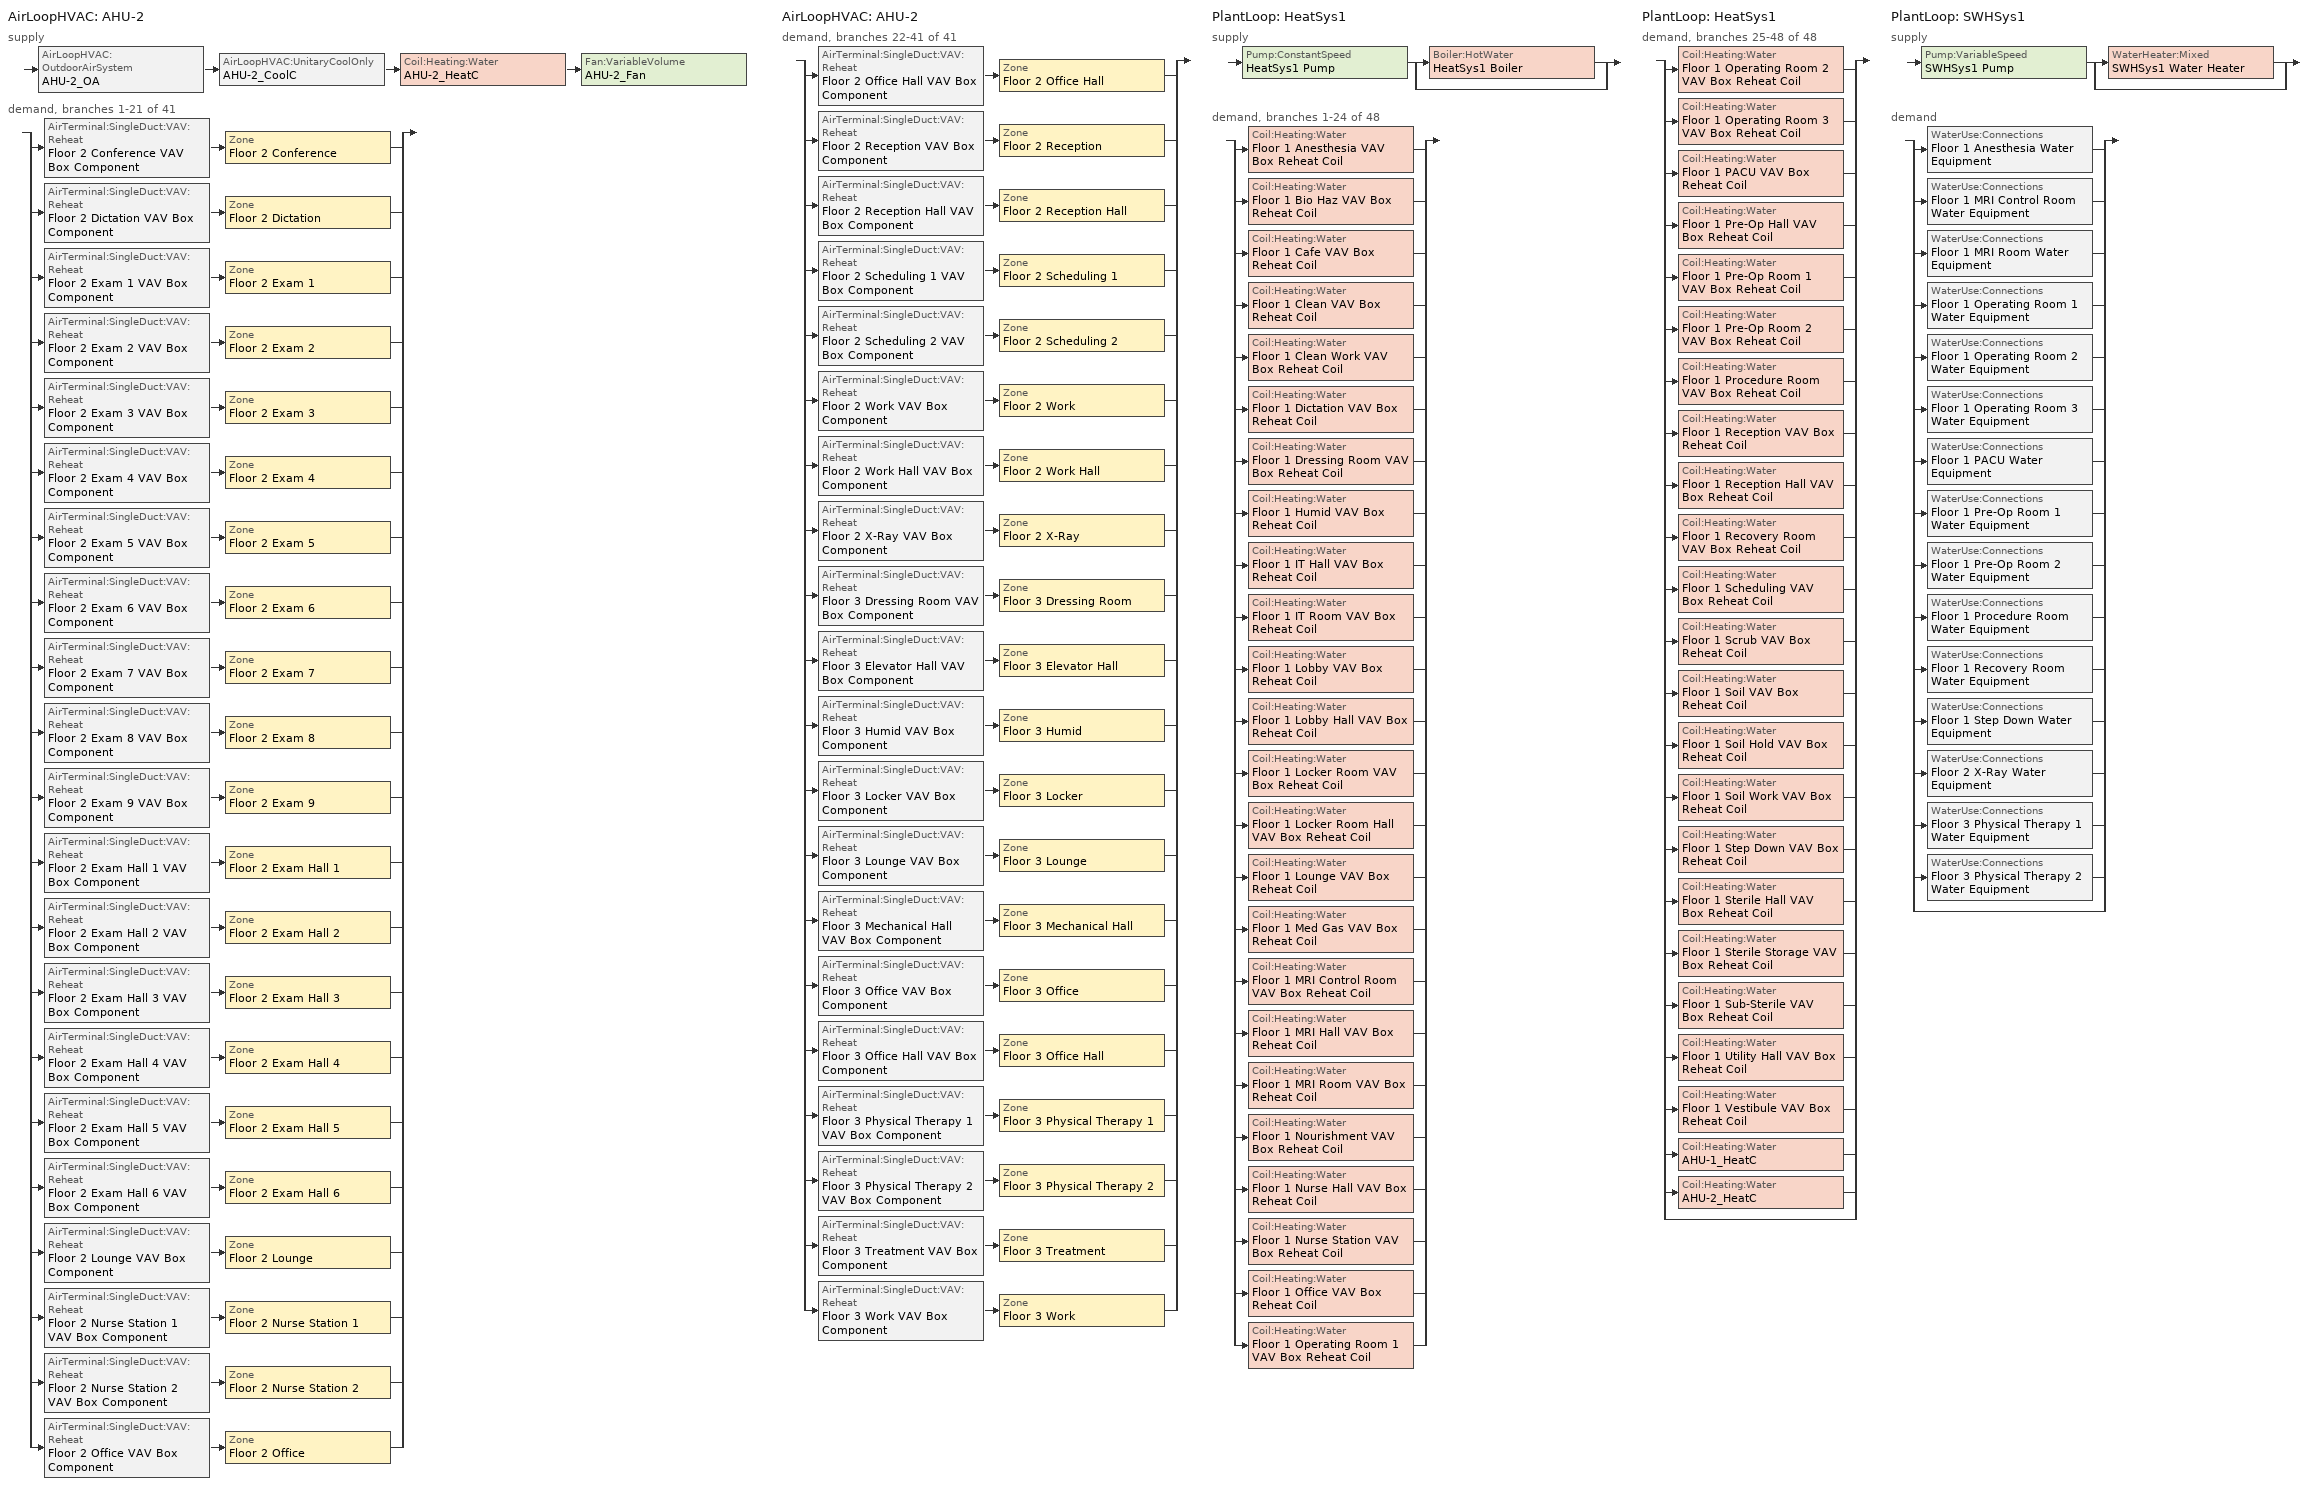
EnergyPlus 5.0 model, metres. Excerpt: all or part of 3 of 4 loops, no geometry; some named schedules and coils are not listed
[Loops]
AirLoopHVAC 'AHU-2'
 supply: AirLoopHVAC:OutdoorAirSystem 'AHU-2_OA' > AirLoopHVAC:UnitaryCoolOnly 'AHU-2_CoolC' > Coil:Heating:Water 'AHU-2_HeatC' > Fan:VariableVolume 'AHU-2_Fan'
 demand, branches 1-21 of 41: split
  | AirTerminal:SingleDuct:VAV:Reheat 'Floor 2 Conference VAV Box Component' > Zone 'Floor 2 Conference'
  | AirTerminal:SingleDuct:VAV:Reheat 'Floor 2 Dictation VAV Box Component' > Zone 'Floor 2 Dictation'
  | AirTerminal:SingleDuct:VAV:Reheat 'Floor 2 Exam 1 VAV Box Component' > Zone 'Floor 2 Exam 1'
  | AirTerminal:SingleDuct:VAV:Reheat 'Floor 2 Exam 2 VAV Box Component' > Zone 'Floor 2 Exam 2'
  | AirTerminal:SingleDuct:VAV:Reheat 'Floor 2 Exam 3 VAV Box Component' > Zone 'Floor 2 Exam 3'
  | AirTerminal:SingleDuct:VAV:Reheat 'Floor 2 Exam 4 VAV Box Component' > Zone 'Floor 2 Exam 4'
  | AirTerminal:SingleDuct:VAV:Reheat 'Floor 2 Exam 5 VAV Box Component' > Zone 'Floor 2 Exam 5'
  | AirTerminal:SingleDuct:VAV:Reheat 'Floor 2 Exam 6 VAV Box Component' > Zone 'Floor 2 Exam 6'
  | AirTerminal:SingleDuct:VAV:Reheat 'Floor 2 Exam 7 VAV Box Component' > Zone 'Floor 2 Exam 7'
  | AirTerminal:SingleDuct:VAV:Reheat 'Floor 2 Exam 8 VAV Box Component' > Zone 'Floor 2 Exam 8'
  | AirTerminal:SingleDuct:VAV:Reheat 'Floor 2 Exam 9 VAV Box Component' > Zone 'Floor 2 Exam 9'
  | AirTerminal:SingleDuct:VAV:Reheat 'Floor 2 Exam Hall 1 VAV Box Component' > Zone 'Floor 2 Exam Hall 1'
  | AirTerminal:SingleDuct:VAV:Reheat 'Floor 2 Exam Hall 2 VAV Box Component' > Zone 'Floor 2 Exam Hall 2'
  | AirTerminal:SingleDuct:VAV:Reheat 'Floor 2 Exam Hall 3 VAV Box Component' > Zone 'Floor 2 Exam Hall 3'
  | AirTerminal:SingleDuct:VAV:Reheat 'Floor 2 Exam Hall 4 VAV Box Component' > Zone 'Floor 2 Exam Hall 4'
  | AirTerminal:SingleDuct:VAV:Reheat 'Floor 2 Exam Hall 5 VAV Box Component' > Zone 'Floor 2 Exam Hall 5'
  | AirTerminal:SingleDuct:VAV:Reheat 'Floor 2 Exam Hall 6 VAV Box Component' > Zone 'Floor 2 Exam Hall 6'
  | AirTerminal:SingleDuct:VAV:Reheat 'Floor 2 Lounge VAV Box Component' > Zone 'Floor 2 Lounge'
  | AirTerminal:SingleDuct:VAV:Reheat 'Floor 2 Nurse Station 1 VAV Box Component' > Zone 'Floor 2 Nurse Station 1'
  | AirTerminal:SingleDuct:VAV:Reheat 'Floor 2 Nurse Station 2 VAV Box Component' > Zone 'Floor 2 Nurse Station 2'
  | AirTerminal:SingleDuct:VAV:Reheat 'Floor 2 Office VAV Box Component' > Zone 'Floor 2 Office'
AirLoopHVAC 'AHU-2'
 demand, branches 22-41 of 41: split
  | AirTerminal:SingleDuct:VAV:Reheat 'Floor 2 Office Hall VAV Box Component' > Zone 'Floor 2 Office Hall'
  | AirTerminal:SingleDuct:VAV:Reheat 'Floor 2 Reception VAV Box Component' > Zone 'Floor 2 Reception'
  | AirTerminal:SingleDuct:VAV:Reheat 'Floor 2 Reception Hall VAV Box Component' > Zone 'Floor 2 Reception Hall'
  | AirTerminal:SingleDuct:VAV:Reheat 'Floor 2 Scheduling 1 VAV Box Component' > Zone 'Floor 2 Scheduling 1'
  | AirTerminal:SingleDuct:VAV:Reheat 'Floor 2 Scheduling 2 VAV Box Component' > Zone 'Floor 2 Scheduling 2'
  | AirTerminal:SingleDuct:VAV:Reheat 'Floor 2 Work VAV Box Component' > Zone 'Floor 2 Work'
  | AirTerminal:SingleDuct:VAV:Reheat 'Floor 2 Work Hall VAV Box Component' > Zone 'Floor 2 Work Hall'
  | AirTerminal:SingleDuct:VAV:Reheat 'Floor 2 X-Ray VAV Box Component' > Zone 'Floor 2 X-Ray'
  | AirTerminal:SingleDuct:VAV:Reheat 'Floor 3 Dressing Room VAV Box Component' > Zone 'Floor 3 Dressing Room'
  | AirTerminal:SingleDuct:VAV:Reheat 'Floor 3 Elevator Hall VAV Box Component' > Zone 'Floor 3 Elevator Hall'
  | AirTerminal:SingleDuct:VAV:Reheat 'Floor 3 Humid VAV Box Component' > Zone 'Floor 3 Humid'
  | AirTerminal:SingleDuct:VAV:Reheat 'Floor 3 Locker VAV Box Component' > Zone 'Floor 3 Locker'
  | AirTerminal:SingleDuct:VAV:Reheat 'Floor 3 Lounge VAV Box Component' > Zone 'Floor 3 Lounge'
  | AirTerminal:SingleDuct:VAV:Reheat 'Floor 3 Mechanical Hall VAV Box Component' > Zone 'Floor 3 Mechanical Hall'
  | AirTerminal:SingleDuct:VAV:Reheat 'Floor 3 Office VAV Box Component' > Zone 'Floor 3 Office'
  | AirTerminal:SingleDuct:VAV:Reheat 'Floor 3 Office Hall VAV Box Component' > Zone 'Floor 3 Office Hall'
  | AirTerminal:SingleDuct:VAV:Reheat 'Floor 3 Physical Therapy 1 VAV Box Component' > Zone 'Floor 3 Physical Therapy 1'
  | AirTerminal:SingleDuct:VAV:Reheat 'Floor 3 Physical Therapy 2 VAV Box Component' > Zone 'Floor 3 Physical Therapy 2'
  | AirTerminal:SingleDuct:VAV:Reheat 'Floor 3 Treatment VAV Box Component' > Zone 'Floor 3 Treatment'
  | AirTerminal:SingleDuct:VAV:Reheat 'Floor 3 Work VAV Box Component' > Zone 'Floor 3 Work'
PlantLoop 'HeatSys1'
 supply: Pump:ConstantSpeed 'HeatSys1 Pump' > split
  | Boiler:HotWater 'HeatSys1 Boiler'
  | bypass
 demand, branches 1-24 of 48: split
  | Coil:Heating:Water 'Floor 1 Anesthesia VAV Box Reheat Coil'
  | Coil:Heating:Water 'Floor 1 Bio Haz VAV Box Reheat Coil'
  | Coil:Heating:Water 'Floor 1 Cafe VAV Box Reheat Coil'
  | Coil:Heating:Water 'Floor 1 Clean VAV Box Reheat Coil'
  | Coil:Heating:Water 'Floor 1 Clean Work VAV Box Reheat Coil'
  | Coil:Heating:Water 'Floor 1 Dictation VAV Box Reheat Coil'
  | Coil:Heating:Water 'Floor 1 Dressing Room VAV Box Reheat Coil'
  | Coil:Heating:Water 'Floor 1 Humid VAV Box Reheat Coil'
  | Coil:Heating:Water 'Floor 1 IT Hall VAV Box Reheat Coil'
  | Coil:Heating:Water 'Floor 1 IT Room VAV Box Reheat Coil'
  | Coil:Heating:Water 'Floor 1 Lobby VAV Box Reheat Coil'
  | Coil:Heating:Water 'Floor 1 Lobby Hall VAV Box Reheat Coil'
  | Coil:Heating:Water 'Floor 1 Locker Room VAV Box Reheat Coil'
  | Coil:Heating:Water 'Floor 1 Locker Room Hall VAV Box Reheat Coil'
  | Coil:Heating:Water 'Floor 1 Lounge VAV Box Reheat Coil'
  | Coil:Heating:Water 'Floor 1 Med Gas VAV Box Reheat Coil'
  | Coil:Heating:Water 'Floor 1 MRI Control Room VAV Box Reheat Coil'
  | Coil:Heating:Water 'Floor 1 MRI Hall VAV Box Reheat Coil'
  | Coil:Heating:Water 'Floor 1 MRI Room VAV Box Reheat Coil'
  | Coil:Heating:Water 'Floor 1 Nourishment VAV Box Reheat Coil'
  | Coil:Heating:Water 'Floor 1 Nurse Hall VAV Box Reheat Coil'
  | Coil:Heating:Water 'Floor 1 Nurse Station VAV Box Reheat Coil'
  | Coil:Heating:Water 'Floor 1 Office VAV Box Reheat Coil'
  | Coil:Heating:Water 'Floor 1 Operating Room 1 VAV Box Reheat Coil'
PlantLoop 'HeatSys1'
 demand, branches 25-48 of 48: split
  | Coil:Heating:Water 'Floor 1 Operating Room 2 VAV Box Reheat Coil'
  | Coil:Heating:Water 'Floor 1 Operating Room 3 VAV Box Reheat Coil'
  | Coil:Heating:Water 'Floor 1 PACU VAV Box Reheat Coil'
  | Coil:Heating:Water 'Floor 1 Pre-Op Hall VAV Box Reheat Coil'
  | Coil:Heating:Water 'Floor 1 Pre-Op Room 1 VAV Box Reheat Coil'
  | Coil:Heating:Water 'Floor 1 Pre-Op Room 2 VAV Box Reheat Coil'
  | Coil:Heating:Water 'Floor 1 Procedure Room VAV Box Reheat Coil'
  | Coil:Heating:Water 'Floor 1 Reception VAV Box Reheat Coil'
  | Coil:Heating:Water 'Floor 1 Reception Hall VAV Box Reheat Coil'
  | Coil:Heating:Water 'Floor 1 Recovery Room VAV Box Reheat Coil'
  | Coil:Heating:Water 'Floor 1 Scheduling VAV Box Reheat Coil'
  | Coil:Heating:Water 'Floor 1 Scrub VAV Box Reheat Coil'
  | Coil:Heating:Water 'Floor 1 Soil VAV Box Reheat Coil'
  | Coil:Heating:Water 'Floor 1 Soil Hold VAV Box Reheat Coil'
  | Coil:Heating:Water 'Floor 1 Soil Work VAV Box Reheat Coil'
  | Coil:Heating:Water 'Floor 1 Step Down VAV Box Reheat Coil'
  | Coil:Heating:Water 'Floor 1 Sterile Hall VAV Box Reheat Coil'
  | Coil:Heating:Water 'Floor 1 Sterile Storage VAV Box Reheat Coil'
  | Coil:Heating:Water 'Floor 1 Sub-Sterile VAV Box Reheat Coil'
  | Coil:Heating:Water 'Floor 1 Utility Hall VAV Box Reheat Coil'
  | Coil:Heating:Water 'Floor 1 Vestibule VAV Box Reheat Coil'
  | Coil:Heating:Water 'AHU-1_HeatC'
  | Coil:Heating:Water 'AHU-2_HeatC'
  | bypass
PlantLoop 'SWHSys1'
 supply: Pump:VariableSpeed 'SWHSys1 Pump' > split
  | WaterHeater:Mixed 'SWHSys1 Water Heater'
  | bypass
 demand: split
  | WaterUse:Connections 'Floor 1 Anesthesia Water Equipment'
  | WaterUse:Connections 'Floor 1 MRI Control Room Water Equipment'
  | WaterUse:Connections 'Floor 1 MRI Room Water Equipment'
  | WaterUse:Connections 'Floor 1 Operating Room 1 Water Equipment'
  | WaterUse:Connections 'Floor 1 Operating Room 2 Water Equipment'
  | WaterUse:Connections 'Floor 1 Operating Room 3 Water Equipment'
  | WaterUse:Connections 'Floor 1 PACU Water Equipment'
  | WaterUse:Connections 'Floor 1 Pre-Op Room 1 Water Equipment'
  | WaterUse:Connections 'Floor 1 Pre-Op Room 2 Water Equipment'
  | WaterUse:Connections 'Floor 1 Procedure Room Water Equipment'
  | WaterUse:Connections 'Floor 1 Recovery Room Water Equipment'
  | WaterUse:Connections 'Floor 1 Step Down Water Equipment'
  | WaterUse:Connections 'Floor 2 X-Ray Water Equipment'
  | WaterUse:Connections 'Floor 3 Physical Therapy 1 Water Equipment'
  | WaterUse:Connections 'Floor 3 Physical Therapy 2 Water Equipment'
  | bypass
[Fan:VariableVolume]
AHU-2_Fan: Availability Schedule=AHU-2_Fan_Sch; Fan Efficiency=0.6045; Pressure Rise=1515.192; Maximum Flow Rate {m3/s}=AUTOSIZE; Minimum Flow Rate {m3/s}=0; Motor Efficiency=0.93; Motor In Airstream Fraction=1; Fan Coefficient 1=0.0407599; Fan Coefficient 2=0.088045; Fan Coefficient 3=-0.0729261; Fan Coefficient 4=0.94374; Fan Coefficient 5=0
[Coil:Cooling:DX:TwoSpeed]
AHU-2_CoolC DXCoil: Availability Schedule=ALWAYS_ON; Rated High Speed Total Cooling Capacity {W}=AUTOSIZE; Rated High Speed Sensible Heat Ratio=AUTOSIZE; Rated High Speed COP=3.13381; Rated High Speed Air Flow Rate {m3/s}=AUTOSIZE; Total Cooling Capacity Function of Temperature Curve=Measured_CoolCStandard10Ton_CapFT; Total Cooling Capacity Function of Flow Fraction Curve=Measured_CoolCStandard10Ton_CapFF; Energy Input Ratio Function of Temperature Curve=Measured_CoolCStandard10Ton_EIRFT; Energy Input Ratio Function of Flow Fraction Curve=Measured_CoolCStandard10Ton_EIRFFF; Part Load Fraction Correlation Curve=No_PLR_Degredation; Rated Low Speed Total Cooling Capacity {W}=AUTOSIZE; Rated Low Speed Sensible Heat Ratio=AUTOSIZE; Rated Low Speed COP				Based on measured 13.96 EER without Evap Fan=3.18046; Rated Low Speed Air Flow Rate {m3/s}=AUTOSIZE; Low Speed Total Cooling Capacity Function of Temperature Curve=Measured_LowSpeedCoolCapLSFT; Low Speed Energy Input Ratio Function of Temperature Curve=Measured_LowSpeedCoolEIRLSFT
[Coil:Heating:Water] Availablility Schedule=ALWAYS_ON; U-Factor Times Area Value {W/K}=AUTOSIZE; Maximum Water Flow Rate {m3/s}=AUTOSIZE; Coil Peformance input method=UFactorTimesAreaAndDesignWaterFlowRate; Nominal Capacity=AUTOSIZE; Design Inlet Water Temperature=82.2; Design Inlet Air Temperature=16.6; Design Outlet Water Temperature=71.1; Design Outlet Air Temperature=32.2
AHU-2_HeatC; Floor 1 Anesthesia VAV Box Reheat Coil; Floor 1 Bio Haz VAV Box Reheat Coil; Floor 1 Cafe VAV Box Reheat Coil; Floor 1 Clean VAV Box Reheat Coil; Floor 1 Clean Work VAV Box Reheat Coil; Floor 1 Dictation VAV Box Reheat Coil; Floor 1 Dressing Room VAV Box Reheat Coil; Floor 1 Humid VAV Box Reheat Coil; Floor 1 IT Hall VAV Box Reheat Coil; Floor 1 IT Room VAV Box Reheat Coil; Floor 1 Lobby Hall VAV Box Reheat Coil; Floor 1 Lobby VAV Box Reheat Coil; Floor 1 Locker Room Hall VAV Box Reheat Coil; Floor 1 Locker Room VAV Box Reheat Coil; Floor 1 Lounge VAV Box Reheat Coil; Floor 1 MRI Control Room VAV Box Reheat Coil; Floor 1 MRI Hall VAV Box Reheat Coil; Floor 1 MRI Room VAV Box Reheat Coil; Floor 1 Med Gas VAV Box Reheat Coil; Floor 1 Nourishment VAV Box Reheat Coil; Floor 1 Nurse Hall VAV Box Reheat Coil; Floor 1 Nurse Station VAV Box Reheat Coil; Floor 1 Office VAV Box Reheat Coil; Floor 1 Operating Room 1 VAV Box Reheat Coil; Floor 1 Operating Room 2 VAV Box Reheat Coil; Floor 1 Operating Room 3 VAV Box Reheat Coil; Floor 1 PACU VAV Box Reheat Coil; Floor 1 Pre-Op Hall VAV Box Reheat Coil; Floor 1 Pre-Op Room 1 VAV Box Reheat Coil; Floor 1 Pre-Op Room 2 VAV Box Reheat Coil; Floor 1 Procedure Room VAV Box Reheat Coil; Floor 1 Reception Hall VAV Box Reheat Coil; Floor 1 Reception VAV Box Reheat Coil; Floor 1 Recovery Room VAV Box Reheat Coil; Floor 1 Scheduling VAV Box Reheat Coil; Floor 1 Scrub VAV Box Reheat Coil; Floor 1 Soil Hold VAV Box Reheat Coil; Floor 1 Soil VAV Box Reheat Coil; Floor 1 Soil Work VAV Box Reheat Coil; Floor 1 Step Down VAV Box Reheat Coil; Floor 1 Sterile Hall VAV Box Reheat Coil; Floor 1 Sterile Storage VAV Box Reheat Coil; Floor 1 Sub-Sterile VAV Box Reheat Coil; Floor 1 Utility Hall VAV Box Reheat Coil; Floor 1 Vestibule VAV Box Reheat Coil
[Coil:Heating:Electric] Availability Schedule=ALWAYS_ON; Efficiency=1; Nominal Capacity {W}=AUTOSIZE
Floor 2 Conference VAV Box Reheat Coil; Floor 2 Dictation VAV Box Reheat Coil; Floor 2 Exam 1 VAV Box Reheat Coil; Floor 2 Exam 2 VAV Box Reheat Coil; Floor 2 Exam 3 VAV Box Reheat Coil; Floor 2 Exam 4 VAV Box Reheat Coil; Floor 2 Exam 5 VAV Box Reheat Coil; Floor 2 Exam 6 VAV Box Reheat Coil; Floor 2 Exam 7 VAV Box Reheat Coil; Floor 2 Exam 8 VAV Box Reheat Coil; Floor 2 Exam 9 VAV Box Reheat Coil; Floor 2 Exam Hall 1 VAV Box Reheat Coil; Floor 2 Exam Hall 2 VAV Box Reheat Coil; Floor 2 Exam Hall 3 VAV Box Reheat Coil; Floor 2 Exam Hall 4 VAV Box Reheat Coil; Floor 2 Exam Hall 5 VAV Box Reheat Coil; Floor 2 Exam Hall 6 VAV Box Reheat Coil; Floor 2 Lounge VAV Box Reheat Coil; Floor 2 Nurse Station 1 VAV Box Reheat Coil; Floor 2 Nurse Station 2 VAV Box Reheat Coil; Floor 2 Office Hall VAV Box Reheat Coil; Floor 2 Office VAV Box Reheat Coil; Floor 2 Reception Hall VAV Box Reheat Coil; Floor 2 Reception VAV Box Reheat Coil; Floor 2 Scheduling 1 VAV Box Reheat Coil; Floor 2 Scheduling 2 VAV Box Reheat Coil; Floor 2 Work Hall VAV Box Reheat Coil; Floor 2 Work VAV Box Reheat Coil; Floor 2 X-Ray VAV Box Reheat Coil; Floor 3 Dressing Room VAV Box Reheat Coil; Floor 3 Elevator Hall VAV Box Reheat Coil; Floor 3 Humid VAV Box Reheat Coil; Floor 3 Locker VAV Box Reheat Coil; Floor 3 Lounge VAV Box Reheat Coil; Floor 3 Mechanical Hall VAV Box Reheat Coil; Floor 3 Office Hall VAV Box Reheat Coil; Floor 3 Office VAV Box Reheat Coil; Floor 3 Physical Therapy 1 VAV Box Reheat Coil; Floor 3 Physical Therapy 2 VAV Box Reheat Coil; Floor 3 Treatment VAV Box Reheat Coil; Floor 3 Work VAV Box Reheat Coil
[AirTerminal:SingleDuct:VAV:Reheat] Availability Schedule=ALWAYS_ON; Maximum Air Flow Rate {m3/s}=AUTOSIZE; Zone Minimum Air Flow Input Method=Constant; Constant Minimum Air Flow Fraction=0.3; Maximum Hot Water or Steam Flow Rate {m3/s}=AUTOSIZE; Minimum Hot Water or Steam Flow Rate {m3/s}=0; Convergence Tolerance=0.001; Damper Heating Action=NORMAL
Name | Reheat Coil
Floor 2 Conference VAV Box Component | Floor 2 Conference VAV Box Reheat Coil
Floor 2 Dictation VAV Box Component | Floor 2 Dictation VAV Box Reheat Coil
Floor 2 Exam 1 VAV Box Component | Floor 2 Exam 1 VAV Box Reheat Coil
Floor 2 Exam 2 VAV Box Component | Floor 2 Exam 2 VAV Box Reheat Coil
Floor 2 Exam 3 VAV Box Component | Floor 2 Exam 3 VAV Box Reheat Coil
Floor 2 Exam 4 VAV Box Component | Floor 2 Exam 4 VAV Box Reheat Coil
Floor 2 Exam 5 VAV Box Component | Floor 2 Exam 5 VAV Box Reheat Coil
Floor 2 Exam 6 VAV Box Component | Floor 2 Exam 6 VAV Box Reheat Coil
Floor 2 Exam 7 VAV Box Component | Floor 2 Exam 7 VAV Box Reheat Coil
Floor 2 Exam 8 VAV Box Component | Floor 2 Exam 8 VAV Box Reheat Coil
Floor 2 Exam 9 VAV Box Component | Floor 2 Exam 9 VAV Box Reheat Coil
Floor 2 Exam Hall 1 VAV Box Component | Floor 2 Exam Hall 1 VAV Box Reheat Coil
Floor 2 Exam Hall 2 VAV Box Component | Floor 2 Exam Hall 2 VAV Box Reheat Coil
Floor 2 Exam Hall 3 VAV Box Component | Floor 2 Exam Hall 3 VAV Box Reheat Coil
Floor 2 Exam Hall 4 VAV Box Component | Floor 2 Exam Hall 4 VAV Box Reheat Coil
Floor 2 Exam Hall 5 VAV Box Component | Floor 2 Exam Hall 5 VAV Box Reheat Coil
Floor 2 Exam Hall 6 VAV Box Component | Floor 2 Exam Hall 6 VAV Box Reheat Coil
Floor 2 Lounge VAV Box Component | Floor 2 Lounge VAV Box Reheat Coil
Floor 2 Nurse Station 1 VAV Box Component | Floor 2 Nurse Station 1 VAV Box Reheat Coil
Floor 2 Nurse Station 2 VAV Box Component | Floor 2 Nurse Station 2 VAV Box Reheat Coil
Floor 2 Office Hall VAV Box Component | Floor 2 Office Hall VAV Box Reheat Coil
Floor 2 Office VAV Box Component | Floor 2 Office VAV Box Reheat Coil
Floor 2 Reception Hall VAV Box Component | Floor 2 Reception Hall VAV Box Reheat Coil
Floor 2 Reception VAV Box Component | Floor 2 Reception VAV Box Reheat Coil
Floor 2 Scheduling 1 VAV Box Component | Floor 2 Scheduling 1 VAV Box Reheat Coil
Floor 2 Scheduling 2 VAV Box Component | Floor 2 Scheduling 2 VAV Box Reheat Coil
Floor 2 Work Hall VAV Box Component | Floor 2 Work Hall VAV Box Reheat Coil
Floor 2 Work VAV Box Component | Floor 2 Work VAV Box Reheat Coil
Floor 2 X-Ray VAV Box Component | Floor 2 X-Ray VAV Box Reheat Coil
Floor 3 Dressing Room VAV Box Component | Floor 3 Dressing Room VAV Box Reheat Coil
Floor 3 Elevator Hall VAV Box Component | Floor 3 Elevator Hall VAV Box Reheat Coil
Floor 3 Humid VAV Box Component | Floor 3 Humid VAV Box Reheat Coil
Floor 3 Locker VAV Box Component | Floor 3 Locker VAV Box Reheat Coil
Floor 3 Lounge VAV Box Component | Floor 3 Lounge VAV Box Reheat Coil
Floor 3 Mechanical Hall VAV Box Component | Floor 3 Mechanical Hall VAV Box Reheat Coil
Floor 3 Office Hall VAV Box Component | Floor 3 Office Hall VAV Box Reheat Coil
Floor 3 Office VAV Box Component | Floor 3 Office VAV Box Reheat Coil
Floor 3 Physical Therapy 1 VAV Box Component | Floor 3 Physical Therapy 1 VAV Box Reheat Coil
Floor 3 Physical Therapy 2 VAV Box Component | Floor 3 Physical Therapy 2 VAV Box Reheat Coil
Floor 3 Treatment VAV Box Component | Floor 3 Treatment VAV Box Reheat Coil
Floor 3 Work VAV Box Component | Floor 3 Work VAV Box Reheat Coil
[Zone equipment]
Floor 2 Conference: Floor 2 Conference VAV Box Component
Floor 2 Dictation: Floor 2 Dictation VAV Box Component
Floor 2 Exam 1: Floor 2 Exam 1 VAV Box Component
Floor 2 Exam 2: Floor 2 Exam 2 VAV Box Component
Floor 2 Exam 3: Floor 2 Exam 3 VAV Box Component
Floor 2 Exam 4: Floor 2 Exam 4 VAV Box Component
Floor 2 Exam 5: Floor 2 Exam 5 VAV Box Component
Floor 2 Exam 6: Floor 2 Exam 6 VAV Box Component
Floor 2 Exam 7: Floor 2 Exam 7 VAV Box Component
Floor 2 Exam 8: Floor 2 Exam 8 VAV Box Component
Floor 2 Exam 9: Floor 2 Exam 9 VAV Box Component
Floor 2 Exam Hall 1: Floor 2 Exam Hall 1 VAV Box Component
Floor 2 Exam Hall 2: Floor 2 Exam Hall 2 VAV Box Component
Floor 2 Exam Hall 3: Floor 2 Exam Hall 3 VAV Box Component
Floor 2 Exam Hall 4: Floor 2 Exam Hall 4 VAV Box Component
Floor 2 Exam Hall 5: Floor 2 Exam Hall 5 VAV Box Component
Floor 2 Exam Hall 6: Floor 2 Exam Hall 6 VAV Box Component
Floor 2 Lounge: Floor 2 Lounge VAV Box Component
Floor 2 Nurse Station 1: Floor 2 Nurse Station 1 VAV Box Component
Floor 2 Nurse Station 2: Floor 2 Nurse Station 2 VAV Box Component
Floor 2 Office: Floor 2 Office VAV Box Component
Floor 2 Office Hall: Floor 2 Office Hall VAV Box Component
Floor 2 Reception: Floor 2 Reception VAV Box Component
Floor 2 Reception Hall: Floor 2 Reception Hall VAV Box Component
Floor 2 Scheduling 1: Floor 2 Scheduling 1 VAV Box Component
Floor 2 Scheduling 2: Floor 2 Scheduling 2 VAV Box Component
Floor 2 Work: Floor 2 Work VAV Box Component
Floor 2 Work Hall: Floor 2 Work Hall VAV Box Component
Floor 2 X-Ray: Floor 2 X-Ray VAV Box Component
Floor 3 Dressing Room: Floor 3 Dressing Room VAV Box Component
Floor 3 Elevator Hall: Floor 3 Elevator Hall VAV Box Component
Floor 3 Humid: Floor 3 Humid VAV Box Component
Floor 3 Locker: Floor 3 Locker VAV Box Component
Floor 3 Lounge: Floor 3 Lounge VAV Box Component
Floor 3 Mechanical Hall: Floor 3 Mechanical Hall VAV Box Component
Floor 3 Office: Floor 3 Office VAV Box Component
Floor 3 Office Hall: Floor 3 Office Hall VAV Box Component
Floor 3 Physical Therapy 1: Floor 3 Physical Therapy 1 VAV Box Component
Floor 3 Physical Therapy 2: Floor 3 Physical Therapy 2 VAV Box Component
Floor 3 Treatment: Floor 3 Treatment VAV Box Component
Floor 3 Work: Floor 3 Work VAV Box Component
[Sizing:Zone] Zone Cooling Design Supply Air Temperature {C}=12.8; Zone Cooling Design Supply Air Humidity Ratio {kg-H20/kg-air}=0.0078; Zone Heating Design Supply Air Humidity Ratio {kg-H20/kg-air}=0.008; Cooling Design Air Flow Method {Flow/Zone | DesignDay | DesignDayWithLimit}=DesignDayWithLimit; Heating Design Air Flow Method {Flow/Zone | DesignDay}=DesignDay
Name | Zone Heating Design Supply Air Temperature {C} | Outdoor Air Method | Outside Air Flow per Person {(m3/s)/person} | Outside Air Flow per Zone Floor Area {(m3/s)/m2} | Cooling Minimum Air Flow
Floor 2 Conference; Floor 2 Dictation; Floor 2 Nurse Station 1; Floor 2 Nurse Station 2; Floor 2 Scheduling 1; Floor 2 Scheduling 2; Floor 2 Work; Floor 3 Dressing Room; Floor 3 Humid | 40 | Flow/Person | 0.01
Floor 2 Exam 1 | 50 | Flow/Area |  | 0.001524 | 0.169901
Floor 2 Exam 2 | 40 | Flow/Area |  | 0.001524 | 0.254852
Floor 2 Exam 3 | 40 | Flow/Area |  | 0.001524 | 0.339802
Floor 2 Exam 4 | 40 | Flow/Area |  | 0.001524 | 0.039644
Floor 2 Exam 5 | 40 | Flow/Area |  | 0.001524 | 0.165182
Floor 2 Exam 6 | 50 | Flow/Area |  | 0.001524 | 0.106188
Floor 2 Exam 7 | 40 | Flow/Area |  | 0.001524 | 0.373782
Floor 2 Exam 8 | 50 | Flow/Area |  | 0.001524 | 0.127426
Floor 2 Exam 9 | 40 | Flow/Area |  | 0.001524 | 0.186891
Floor 2 Exam Hall 1; Floor 2 Exam Hall 2; Floor 2 Exam Hall 3; Floor 2 Exam Hall 4; Floor 2 Exam Hall 5; Floor 2 Exam Hall 6; Floor 2 Office Hall; Floor 2 Reception Hall; Floor 2 Work Hall; Floor 3 Elevator Hall; Floor 3 Mechanical Hall; Floor 3 Office Hall | 40 | Flow/Area |  | 0.000254
Floor 2 Lounge; Floor 2 Reception; Floor 3 Locker; Floor 3 Lounge | 40 | Flow/Person | 0.007079
Floor 2 Office; Floor 3 Office; Floor 3 Work | 50 | Flow/Person | 0.01
Floor 2 X-Ray | 40 | Flow/Area |  | 0.001524 | 0.424753
Floor 3 Physical Therapy 1 | 40 | Flow/Person | 0.007079 |  | 0.613532
Floor 3 Physical Therapy 2 | 40 | Flow/Person | 0.007079 |  | 0.279393
Floor 3 Treatment | 40 | Flow/Area |  | 0.001524 | 0.224647
[ZoneControl:Thermostat] Control Type Schedule=Dual Zone Control Type Sched; Control 1=Typical DualSPSched
Name | Zone
Floor 2 Conference Thermostat | Floor 2 Conference
Floor 2 Dictation Thermostat | Floor 2 Dictation
Floor 2 Exam 1 Thermostat | Floor 2 Exam 1
Floor 2 Exam 2 Thermostat | Floor 2 Exam 2
Floor 2 Exam 3 Thermostat | Floor 2 Exam 3
Floor 2 Exam 4 Thermostat | Floor 2 Exam 4
Floor 2 Exam 5 Thermostat | Floor 2 Exam 5
Floor 2 Exam 6 Thermostat | Floor 2 Exam 6
Floor 2 Exam 7 Thermostat | Floor 2 Exam 7
Floor 2 Exam 8 Thermostat | Floor 2 Exam 8
Floor 2 Exam 9 Thermostat | Floor 2 Exam 9
Floor 2 Exam Hall 1 Thermostat | Floor 2 Exam Hall 1
Floor 2 Exam Hall 2 Thermostat | Floor 2 Exam Hall 2
Floor 2 Exam Hall 3 Thermostat | Floor 2 Exam Hall 3
Floor 2 Exam Hall 4 Thermostat | Floor 2 Exam Hall 4
Floor 2 Exam Hall 5 Thermostat | Floor 2 Exam Hall 5
Floor 2 Exam Hall 6 Thermostat | Floor 2 Exam Hall 6
Floor 2 Lounge Thermostat | Floor 2 Lounge
Floor 2 Nurse Station 1 Thermostat | Floor 2 Nurse Station 1
Floor 2 Nurse Station 2 Thermostat | Floor 2 Nurse Station 2
Floor 2 Office Hall Thermostat | Floor 2 Office Hall
Floor 2 Office Thermostat | Floor 2 Office
Floor 2 Reception Hall Thermostat | Floor 2 Reception Hall
Floor 2 Reception Thermostat | Floor 2 Reception
Floor 2 Scheduling 1 Thermostat | Floor 2 Scheduling 1
Floor 2 Scheduling 2 Thermostat | Floor 2 Scheduling 2
Floor 2 Work Hall Thermostat | Floor 2 Work Hall
Floor 2 Work Thermostat | Floor 2 Work
Floor 2 X-Ray Thermostat | Floor 2 X-Ray
Floor 3 Dressing Room Thermostat | Floor 3 Dressing Room
Floor 3 Elevator Hall Thermostat | Floor 3 Elevator Hall
Floor 3 Humid Thermostat | Floor 3 Humid
Floor 3 Locker Thermostat | Floor 3 Locker
Floor 3 Lounge Thermostat | Floor 3 Lounge
Floor 3 Mechanical Hall Thermostat | Floor 3 Mechanical Hall
Floor 3 Office Hall Thermostat | Floor 3 Office Hall
Floor 3 Office Thermostat | Floor 3 Office
Floor 3 Physical Therapy 1 Thermostat | Floor 3 Physical Therapy 1
Floor 3 Physical Therapy 2 Thermostat | Floor 3 Physical Therapy 2
Floor 3 Treatment Thermostat | Floor 3 Treatment
Floor 3 Work Thermostat | Floor 3 Work
[ThermostatSetpoint:DualSetpoint]
Typical DualSPSched: Heating Setpoint Temperature Schedule=HTGSETP_SCH; Cooling Setpoint Temperature Schedule=CLGSETP_SCH
[Sizing:System]
AHU-2: Type Of Load To Size On {Sensible}=Sensible; Design Outdoor Air Flow Rate {m3/s}=AUTOSIZE; Minimum System Air Flow Ratio=0.3; Preheat Design Temperature {C}=7; Preheat Design Humidity Ratio {kg-H2O/kg-air}=0.008; Precool Design Temperature {C}=11.1; Precool Design Humidity Ratio {kg-H2O/kg-air}=0.008; Central Cooling Design Supply Air Temperature {C}=11.1; Central Heating Design Supply Air Temperature {C}=16; Sizing Option {Coincident | NonCoincident}=Coincident; 100% Outdoor Air in Cooling {Yes | No}=No; 100% Outdoor Air in Heating {Yes | No}=No; Central Cooling Design Supply Air Humidity Ratio {kg-H2O/kg-air}=0.0078; Central Heating Design Supply Air Humidity Ratio {kg-H2O/kg-air}=0.0078; Cooling Design Air Flow Method=DesignDay; Heating Design Air Flow Method=DesignDay
[Controller:OutdoorAir]
AHU-2_OA_Controller: Minimum Outdoor Air Flow Rate {m3/s}=AUTOSIZE; Maximum Outdoor Air Flow Rate {m3/s}=AUTOSIZE; Economizer Control Type=NoEconomizer; Economizer Control Action Type=ModulateFlow; Economizer Maximum Limit Dry-Bulb Temperature {C}=18.3; Economizer Maximum Limit Enthalpy {J/kg}=64000; Economizer Minimum Limit Dry-Bulb Temperature {C}=-100; Lockout Type=NoLockout; Minimum Limit Type=FixedMinimum; Minimum Outdoor Air Schedule=AHU-2_Fan_Sch
[Controller:WaterCoil]
AHU-2_HeatC_Controller: Control Variable {Temperature | HumidityRatio | TemperatureAndHumidityRatio | Flow}=Temperature; Action {Normal | Reverse}=Normal; Actuator Variable {FLOW}=Flow; Controller Convergence Tolerance {delta C} [Delta temp from setpoint]=0.0001; Maximum Actuated Flow {m3/s}=AUTOSIZE; Minimum Actuated Flow {m3/s}=0
[SetpointManager:Scheduled]
Name | Control Variable {Temperature | Others } | Schedule | Setpoint Node or NodeList | Control Variable {TEMP} | Setpoint Node
AHU-2 SAT setpoint | Temperature | VAV_SAT_SCH | AHU-2 Supply Equipment Outlet Node
HeatSys1 Loop Setpoint Manager |  | HeatSys1 Loop Setpoint Sched |  | Temperature | HeatSys1 Supply Outlet Node
SWHSys1 Loop Setpoint Manager |  | SWHSys1-Loop-Temp-Schedule |  | Temperature | SWHSys1 Supply Outlet Node
[AirLoopHVAC]
AHU-2: Design Supply Air Flow Rate {m3/s}=AUTOSIZE
[AirLoopHVAC:UnitaryCoolOnly]
AHU-2_CoolC: Availablility Schedule=ALWAYS_ON; Cooling Coil=AHU-2_CoolC DXCoil
[SetpointManager:MixedAir]
Name | Control Variable {Temperature} | Setpoint Node or NodeList | Control Variable
AHU-2_CoolC SAT Manager | Temperature
AHU-2_HeatC SAT Manager | Temperature | AHU-2_HeatC-AHU-2_FanNode
AHU-2_OAMixed Air Temp Manager |  | AHU-2_OA-AHU-2_CoolCNode | Temperature
[Boiler:HotWater]
HeatSys1 Boiler: Fuel Type=NATURALGAS; Nominal Capacity {W}=AUTOSIZE; Nominal Thermal Efficiency=0.75; Normalized Boiler Efficiency Curve=HeatSys1 Boiler Non-Condensing Boiler Curve; Design Water Outlet Temperature {C}=82.2; Design Water Flow Rate {m3/s}=AUTOSIZE; Minimum Part Load Ratio=0; Maximum Part Load Ratio=1.2; Optimum Part Load Ratio=1; Water Outlet Upper Temperature Limit {C}=95; Boiler Flow Mode=VariableFlow; Parasitic Electric Load=0; Sizing Factor=0.3
[Pump:ConstantSpeed]
HeatSys1 Pump: Rated Flow Rate {m3/s}=AUTOSIZE; Rated Pump Head {Pa} [179352 Pa = 60 ft]=179352; Rated Power Consumption {W}=AUTOSIZE; Motor Efficiency=0.9; Fraction of Motor Inefficiencies to Fluid Stream=0; Pump Control Type {Continuous | Intermittent}=Intermittent
[PlantEquipmentList]
HeatSys1 Equipment List: HeatSys1 Boiler
SWHSys1 Equipment List: SWHSys1 Water Heater
[Sizing:Plant] Loop Type {COOLING | HEATING}=Heating
Name | Design Loop Exit Temperature {C} | Design Loop Temperature Difference {C}
HeatSys1 | 82.2 | 11.1
SWHSys1 | 60 | 5
[PlantEquipmentOperationSchemes] Control Scheme 1 Object Type {*******}=PlantEquipmentOperation:HeatingLoad; Control Scheme 1 Schedule=PlantOnSched
Name | Control Scheme 1
HeatSys1 Loop Operation Scheme List | HeatSys1 Operation Scheme
SWHSys1 Loop Operation Scheme List | SWHSys1 Operation Scheme
[PlantEquipmentOperation:HeatingLoad] Load Range 1 Lower Limit {W}=0; Load Range 1 Upper Limit {W}=1000000000000000
Name | Priority Control 1 Equipment List
HeatSys1 Operation Scheme | HeatSys1 Equipment List
SWHSys1 Operation Scheme | SWHSys1 Equipment List
[PlantLoop] Fluid Type {WATER}=Water; Minimum Loop Temperature {C}=10; Maximum Loop Flow Rate {m3/s}=AUTOSIZE; Minimum Loop Flow Rate {m3/s}=0; Loop Volume {m3}=AUTOSIZE; Load Distribution Scheme {OPTIMAL | SEQUENTIAL}=Optimal
Name | Loop Equipment Operation Scheme | Maximum Loop Temperature {C}
HeatSys1 | HeatSys1 Loop Operation Scheme List | 100
SWHSys1 | SWHSys1 Loop Operation Scheme List | 60
[Pump:VariableSpeed]
SWHSys1 Pump: Rated Flow Rate {m3/s}=AUTOSIZE; Rated Pump Head {Pa} [179352 Pa = 60 ft]=179352; Rated Power Consumption {W}=AUTOSIZE; Motor Efficiency=0.9; Fraction of Motor Inefficiencies to Fluid Stream=0; Coefficient 1 of the Part Load Performance Curve=0; Coefficient 2 of the Part Load Performance Curve=1; Coefficient 3 of the Part Load Performance Curve=0; Coefficient 4 of the Part Load Performance Curve=0; Minimum Flow Rate {m3/s}=0; Pump Control Type {Continuous | Intermittent}=Intermittent
[WaterHeater:Mixed]
SWHSys1 Water Heater: Tank Volume {m3}=3; Setpoint Temperature Schedule=SWHSys1 Water Heater Setpoint Temperature Schedule Name; Deadband Temperature Difference {deltaC}=2; Maximum Temperature Limit {C}=82.2222; Heater Control Type {Cycle | Modulate}=Cycle; Heater Maximum Capacity {W}=845000; Heater Fuel Type=NATURALGAS; Heater Thermal Efficiency=0.8; Off Cycle Parasitic Fuel Consumption Rate {W}=20; Off Cycle Parasitic Fuel Type=NATURALGAS; Off Cycle Parasitic Heat Fraction To Tank=0.8; On Cycle Parasitic Fuel Type=NATURALGAS; Ambient Temperature Indicator {Schedule | Zone | Outdoors}=SCHEDULE; Ambient Temperature Schedule=SWHSys1 Water Heater Ambient Temperature Schedule Name; Off Cycle Loss Coefficient to Ambient Temperature {W/K}=6; On Cycle Loss Coefficient to Ambient Temperature {W/K}=6; Use Side Effectiveness=1; Source Side Effectiveness=1; Use Side Design Flow Rate=AUTOSIZE; Source Side Design Flow Rate=AUTOSIZE; Indirect Water Heater Recovery Time=1.5
[WaterUse:Equipment] Flow Rate Fraction Schedule=BLDG_SWH_SCH; Target Temperature Schedule=Water Equipment Temp Sched; Hot Water Supply Temperature Schedule Name  {C}=Water Equipment Hot Supply Temp Sched; Sensible Fraction Schedule=Water Equipment Sensible fract sched; Latent Fraction Schedule=Water Equipment Latent fract sched
Name | Peak Flow Rate {m3/s} | Zone
Floor 1 Anesthesia Water Equipment | 1.05556e-06 | Floor 1 Anesthesia
Floor 1 MRI Control Room Water Equipment | 1.05556e-06 | Floor 1 MRI Control Room
Floor 1 MRI Room Water Equipment | 1.05556e-06 | Floor 1 MRI Room
Floor 1 Operating Room 1 Water Equipment | 6.30556e-06 | Floor 1 Operating Room 1
Floor 1 Operating Room 2 Water Equipment | 6.30556e-06 | Floor 1 Operating Room 2
Floor 1 Operating Room 3 Water Equipment | 6.30556e-06 | Floor 1 Operating Room 3
Floor 1 PACU Water Equipment | 1.05556e-06 | Floor 1 PACU
Floor 1 Pre-Op Room 1 Water Equipment | 1.05556e-06 | Floor 1 Pre-Op Room 1
Floor 1 Pre-Op Room 2 Water Equipment | 1.05556e-06 | Floor 1 Pre-Op Room 2
Floor 1 Procedure Room Water Equipment | 1.05556e-06 | Floor 1 Procedure Room
Floor 1 Recovery Room Water Equipment | 1.05556e-06 | Floor 1 Recovery Room
Floor 1 Step Down Water Equipment | 1.05556e-06 | Floor 1 Step Down
Floor 2 X-Ray Water Equipment | 1.05556e-06 | Floor 2 X-Ray
Floor 3 Physical Therapy 1 Water Equipment | 1.05556e-06 | Floor 3 Physical Therapy 1
Floor 3 Physical Therapy 2 Water Equipment | 1.05556e-06 | Floor 3 Physical Therapy 2
[WaterUse:Connections]
Name | Water Use Equipment 1
Floor 1 Anesthesia Water Equipment | Floor 1 Anesthesia Water Equipment
Floor 1 MRI Control Room Water Equipment | Floor 1 MRI Control Room Water Equipment
Floor 1 MRI Room Water Equipment | Floor 1 MRI Room Water Equipment
Floor 1 Operating Room 1 Water Equipment | Floor 1 Operating Room 1 Water Equipment
Floor 1 Operating Room 2 Water Equipment | Floor 1 Operating Room 2 Water Equipment
Floor 1 Operating Room 3 Water Equipment | Floor 1 Operating Room 3 Water Equipment
Floor 1 PACU Water Equipment | Floor 1 PACU Water Equipment
Floor 1 Pre-Op Room 1 Water Equipment | Floor 1 Pre-Op Room 1 Water Equipment
Floor 1 Pre-Op Room 2 Water Equipment | Floor 1 Pre-Op Room 2 Water Equipment
Floor 1 Procedure Room Water Equipment | Floor 1 Procedure Room Water Equipment
Floor 1 Recovery Room Water Equipment | Floor 1 Recovery Room Water Equipment
Floor 1 Step Down Water Equipment | Floor 1 Step Down Water Equipment
Floor 2 X-Ray Water Equipment | Floor 2 X-Ray Water Equipment
Floor 3 Physical Therapy 1 Water Equipment | Floor 3 Physical Therapy 1 Water Equipment
Floor 3 Physical Therapy 2 Water Equipment | Floor 3 Physical Therapy 2 Water Equipment
[Schedule:Compact]
ALWAYS_ON: Through: 12/31, For: AllDays, Until: 24:00, 1
CLGSETP_SCH: Temperature, Through: 12/31, For: Weekdays SummerDesignDay, Until: 05:00, 25, Until: 18:00, 22.2, Until: 24:00, 25, For: Saturdays WinterDesignDay, Until: 07:00, 25, Until: 15:00, 22.2, Until: 24:00, 25, For: AllOtherDays, Until: 24:00, 25
HTGSETP_SCH: Temperature, Through: 12/31, For: Weekdays SummerDesignDay, Until: 05:00, 18.3, Until: 18:00, 21.1, Until: 24:00, 18.3, For: Saturdays WinterDesignDay, Until: 07:00, 18.3, Until: 15:00, 21.1, Until: 24:00, 18.3, For: AllOtherDays, Until: 24:00, 18.3
Dual Zone Control Type Sched: Control Type, Through: 12/31, For: AllDays, Until: 24:00, 4
AHU-2_Fan_Sch: Fraction, Through: 12/31, For: Weekdays Saturday, Until: 06:00, 0, Until: 18:00, 1, Until: 24:00, 0, For: SummerDesignDay WinterDesignDay, Until: 24:00, 1, For: AllOtherDays, Until: 24:00, 0
VAV_SAT_SCH: Temperature, Through: 12/31, For: AllDays, Until: 24:00, 12.8
PlantOnSched: On/Off, Through: 12/31, For: AllDays, Until: 24:00, 1
HeatSys1 Loop Setpoint Sched: Through: 12/31, For: AllDays, Until: 24:00, 82.2
BLDG_SWH_SCH: Fraction, Through: 12/31, For: Weekdays SummerDesignDay, Until: 07:00, 0.01, Until: 08:00, 0.17, Until: 09:00, 0.58, Until: 10:00, 0.66, Until: 11:00, 0.78, Until: 12:00, 0.82, Until: 13:00, 0.71, Until: 14:00, 0.82, Until: 15:00, 0.78, Until: 16:00, 0.74, Until: 17:00, 0.63, Until: 18:00, 0.41, Until: 21:00, 0.18, Until: 22:00, 0.1, Until: 24:00, 0.01, For: Saturday, Until: 08:00, 0.01, Until: 09:00, 0.2, Until: 10:00, 0.28, Until: 12:00, 0.3, Until: 14:00, 0.24, Until: 17:00, 0.23, Until: 18:00, 0.1, Until: 24:00, 0.01, For: AllOtherDays, Until: 24:00, 0.01
Water Equipment Latent fract sched: Through: 12/31, For: AllDays, Until: 24:00, 0.05
Water Equipment Sensible fract sched: Through: 12/31, For: AllDays, Until: 24:00, 0.2
Water Equipment Hot Supply Temp Sched; Water Equipment Temp Sched: Through: 12/31, For: AllDays, Until: 24:00, 43.3
SWHSys1 Water Heater Ambient Temperature Schedule Name: Through: 12/31, For: AllDays, Until: 24:00, 22
SWHSys1 Water Heater Setpoint Temperature Schedule Name; SWHSys1-Loop-Temp-Schedule: Through: 12/31, For: AllDays, Until: 24:00, 60
[Curve:Biquadratic] Minimum Value of wb 	[52°F = 20% extrapolation (~5°F) below 57°F lowest measurement]=11.1; Maximum Value of wb  [85°F = 20% extrapolation (~5°F) above 80°F highest measurement]=29.4; Minimum Value of edb [50°F = 20% extrapolation (~10°F) below 60°F lowest measurement]=10; Maximum Value of edb	[122.5°F = 20% extrapolation (~10°F) above 112.5°F highest measurement]=50.3
Name | Coefficient1 Constant | Coefficient2 wb | Coefficient3 wb**2 | Coefficient4 edb | Coefficient5 edb**2 | Coefficient6 wb*edb
Measured_LowSpeedCoolCapLSFT | 0.4136 | 0.03105 | 0 | 0.006952 | -0.0002128 | 0
Measured_CoolCStandard10Ton_CapFT | 0.52357 | 0.03478 | 0 | -0.001915 | -0.00010838 | 0
Measured_LowSpeedCoolEIRLSFT | 1.1389 | -0.04518 | 0.0014298 | 0.006044 | 0.0006745 | -0.0012325
Measured_CoolCStandard10Ton_EIRFT | 0.9847 | -0.04285 | 0.0013562 | 0.009934 | 0.0006398 | -0.001169
[Curve:Quadratic]
Name | Coefficient1 Constant | Coefficient2 ff | Coefficient3 ff**2 | Minimum Value of ff [0.776 = 10% extrapolation of 300 cfm/ton / 370 cfm/ton (ARI)] | Maximum Value of ff [1.197 = 10% extrapolation of 430 cfm/ton / 370 cfm/ton (ARI)] | Coefficient2 x | Coefficient3 x**2 | Minimum Value of x | Maximum Value of x
Measured_CoolCStandard10Ton_CapFF | 0.7685 | 0.2315 | 0 | 0.776 | 1.197
Measured_CoolCStandard10Ton_EIRFFF | 1.192 | -0.1917 | 0 | 0.776 | 1.197
No_PLR_Degredation | 1 |  |  |  |  | 0 | 0 | 0 | 1
[Curve:Cubic]
HeatSys1 Boiler Non-Condensing Boiler Curve: Coefficient1 Const=0.626428; Coefficient2 x=0.645644; Coefficient3 x**2=-0.777207; Coefficient4 x**3=0.313807; Minimum Value of x=0.1; Maximum Value of x=1
